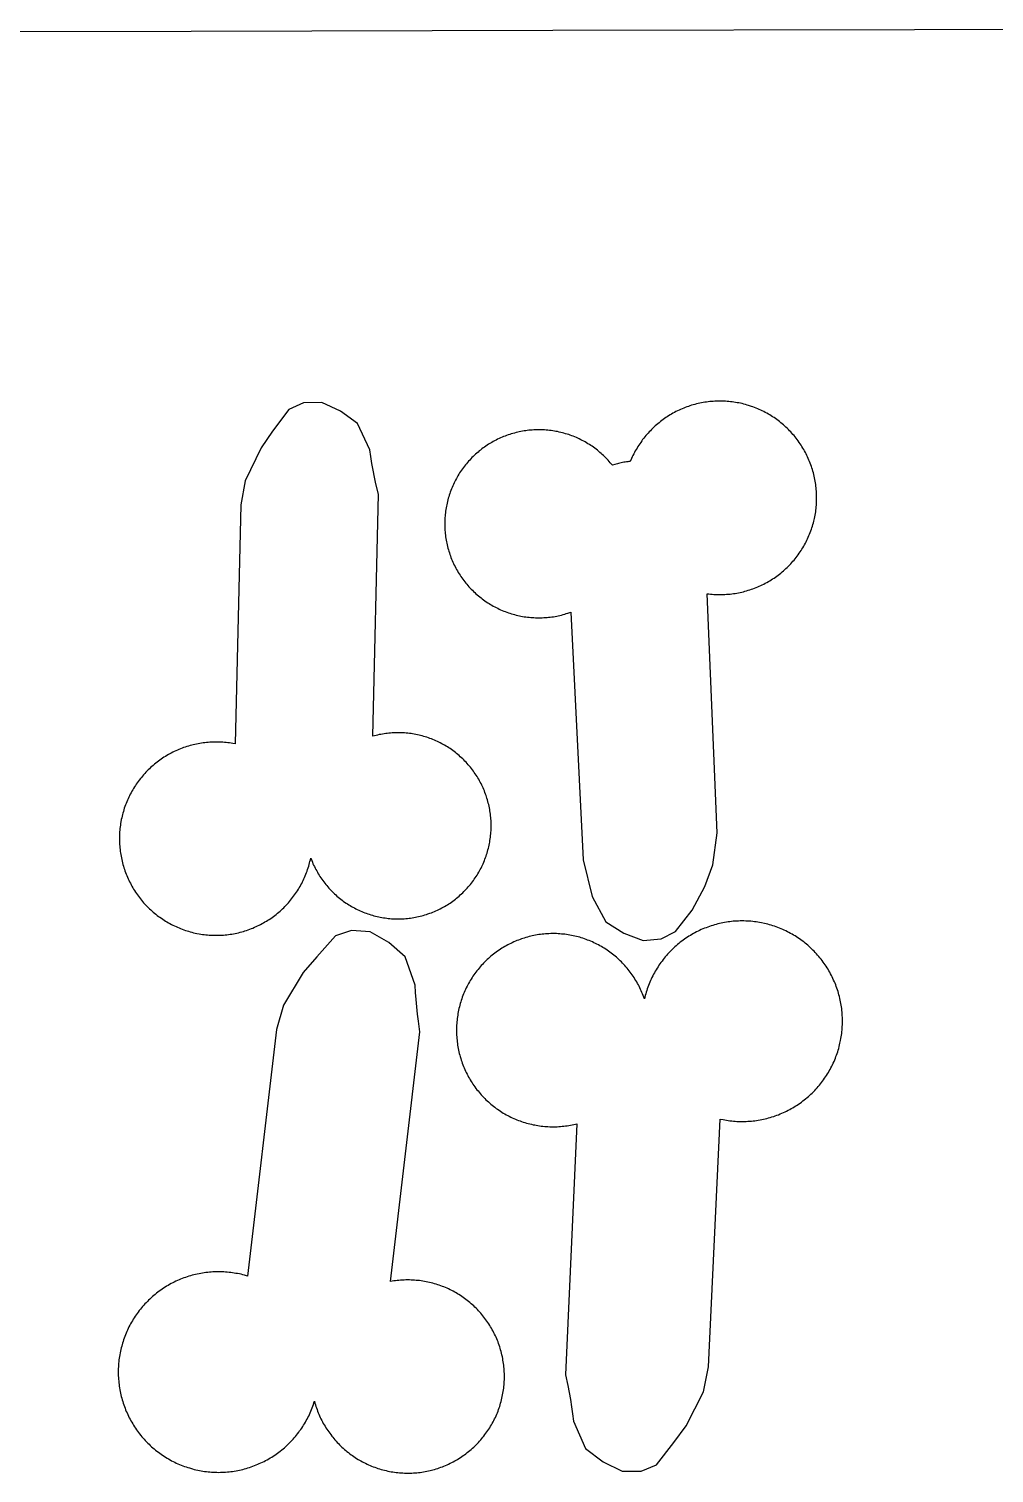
# Model space of a CAD drawing. Extents: x -246 to 246, y -104 to 199.
# Drawn here: x -65.99 to -53.17, y 136.52 to 155.72 of the extents above; entities that cross this region are included whole.
import ezdxf

# ---------------------------------------------------------------- set-up
doc = ezdxf.new("R2010")
doc.units = 0
doc.layers.add('Add_Red', color=1, linetype='Continuous')
doc.layers.add('Outline_Red', color=1, linetype='Continuous')

msp = doc.modelspace()

# ---------------------------------------------------------------- linework, layer by layer
at = {"layer": 'Add_Red'}
for points in [[(-63.475, 143.67), (-63.453, 143.671), (-63.43, 143.672), (-63.408, 143.674), (-63.386, 143.676), (-63.363, 143.678), (-63.341, 143.681), (-63.319, 143.684), (-63.297, 143.687), (-63.275, 143.691), (-63.253, 143.695), (-63.231, 143.7), (-63.209, 143.705), (-63.187, 143.71), (-63.166, 143.716), (-63.144, 143.722), (-63.123, 143.729), (-63.101, 143.736), (-63.08, 143.743), (-63.059, 143.751), (-63.038, 143.759), (-63.017, 143.767), (-62.997, 143.776), (-62.976, 143.785), (-62.956, 143.794), (-62.936, 143.804), (-62.916, 143.814), (-62.896, 143.825), (-62.876, 143.836), (-62.857, 143.847), (-62.838, 143.858), (-62.819, 143.87), (-62.8, 143.882), (-62.781, 143.895), (-62.763, 143.908), (-62.745, 143.921), (-62.727, 143.934), (-62.709, 143.948), (-62.692, 143.962), (-62.674, 143.976), (-62.657, 143.991), (-62.641, 144.006), (-62.624, 144.021), (-62.608, 144.037), (-62.592, 144.053), (-62.577, 144.069), (-62.561, 144.085), (-62.546, 144.102), (-62.532, 144.119), (-62.517, 144.136), (-62.503, 144.153), (-62.489, 144.171), (-62.476, 144.189), (-62.463, 144.207), (-62.45, 144.225), (-62.437, 144.244), (-62.425, 144.263), (-62.413, 144.282), (-62.401, 144.301), (-62.39, 144.32), (-62.379, 144.34), (-62.369, 144.36), (-62.358, 144.38), (-62.349, 144.4), (-62.339, 144.42), (-62.33, 144.44), (-62.321, 144.461), (-62.313, 144.482), (-62.305, 144.503), (-62.297, 144.524), (-62.29, 144.545), (-62.283, 144.566), (-62.276, 144.588), (-62.27, 144.609), (-62.264, 144.631), (-62.259, 144.653), (-62.254, 144.674), (-62.249, 144.696), (-62.235, 144.662), (-62.227, 144.642), (-62.219, 144.622), (-62.21, 144.602), (-62.2, 144.583), (-62.191, 144.563), (-62.181, 144.544), (-62.17, 144.525), (-62.16, 144.507), (-62.149, 144.488), (-62.138, 144.47), (-62.126, 144.451), (-62.114, 144.433), (-62.102, 144.416), (-62.089, 144.398), (-62.076, 144.381), (-62.063, 144.363), (-62.05, 144.347), (-62.036, 144.33), (-62.022, 144.313), (-62.008, 144.297), (-61.993, 144.281), (-61.978, 144.266), (-61.963, 144.25), (-61.948, 144.235), (-61.932, 144.22), (-61.916, 144.206), (-61.9, 144.191), (-61.884, 144.177), (-61.867, 144.164), (-61.85, 144.15), (-61.833, 144.137), (-61.816, 144.124), (-61.798, 144.112), (-61.78, 144.099), (-61.762, 144.088), (-61.744, 144.076), (-61.726, 144.065), (-61.707, 144.054), (-61.688, 144.043), (-61.669, 144.033), (-61.65, 144.023), (-61.631, 144.013), (-61.611, 144.004), (-61.592, 143.995), (-61.572, 143.986), (-61.552, 143.978), (-61.532, 143.97), (-61.512, 143.963), (-61.491, 143.955), (-61.471, 143.949), (-61.45, 143.942), (-61.429, 143.936), (-61.409, 143.93), (-61.388, 143.925), (-61.367, 143.92), (-61.346, 143.915), (-61.325, 143.911), (-61.303, 143.907), (-61.282, 143.903), (-61.261, 143.9), (-61.239, 143.897), (-61.218, 143.895), (-61.196, 143.893), (-61.175, 143.891), (-61.153, 143.89), (-61.132, 143.889), (-61.11, 143.888), (-61.088, 143.888), (-61.051, 143.889), (-61.029, 143.889), (-61.008, 143.891), (-60.986, 143.892), (-60.965, 143.894), (-60.943, 143.897), (-60.922, 143.899), (-60.901, 143.902), (-60.879, 143.906), (-60.858, 143.91), (-60.837, 143.914), (-60.816, 143.918), (-60.795, 143.923), (-60.774, 143.929), (-60.753, 143.934), (-60.732, 143.94), (-60.712, 143.947), (-60.691, 143.954), (-60.665, 143.963), (-60.645, 143.97), (-60.625, 143.978), (-60.605, 143.986), (-60.585, 143.995), (-60.566, 144.004), (-60.546, 144.013), (-60.527, 144.023), (-60.508, 144.033), (-60.489, 144.043), (-60.47, 144.054), (-60.451, 144.065), (-60.433, 144.076), (-60.415, 144.088), (-60.397, 144.099), (-60.379, 144.112), (-60.361, 144.124), (-60.344, 144.137), (-60.327, 144.15), (-60.31, 144.164), (-60.293, 144.177), (-60.277, 144.191), (-60.261, 144.206), (-60.245, 144.22), (-60.229, 144.235), (-60.214, 144.25), (-60.199, 144.266), (-60.184, 144.281), (-60.169, 144.297), (-60.155, 144.313), (-60.141, 144.33), (-60.127, 144.347), (-60.114, 144.363), (-60.1, 144.381), (-60.088, 144.398), (-60.075, 144.416), (-60.063, 144.433), (-60.051, 144.451), (-60.039, 144.47), (-60.028, 144.488), (-60.017, 144.507), (-60.007, 144.525), (-59.996, 144.544), (-59.986, 144.563), (-59.977, 144.583), (-59.967, 144.602), (-59.958, 144.622), (-59.95, 144.642), (-59.941, 144.662), (-59.934, 144.682), (-59.926, 144.702), (-59.919, 144.722), (-59.912, 144.743), (-59.905, 144.763), (-59.899, 144.784), (-59.894, 144.805), (-59.888, 144.826), (-59.883, 144.847), (-59.878, 144.868), (-59.874, 144.889), (-59.87, 144.91), (-59.867, 144.932), (-59.863, 144.953), (-59.861, 144.974), (-59.858, 144.996), (-59.856, 145.017), (-59.854, 145.039), (-59.853, 145.06), (-59.852, 145.082), (-59.852, 145.103), (-59.851, 145.125), (-59.852, 145.151), (-59.852, 145.172), (-59.853, 145.194), (-59.855, 145.216), (-59.856, 145.237), (-59.859, 145.259), (-59.861, 145.28), (-59.864, 145.301), (-59.867, 145.323), (-59.871, 145.344), (-59.875, 145.365), (-59.879, 145.386), (-59.884, 145.407), (-59.889, 145.428), (-59.895, 145.449), (-59.9, 145.47), (-59.907, 145.491), (-59.919, 145.528), (-59.926, 145.548), (-59.934, 145.568), (-59.941, 145.588), (-59.95, 145.608), (-59.958, 145.628), (-59.967, 145.648), (-59.977, 145.667), (-59.986, 145.687), (-59.996, 145.706), (-60.007, 145.725), (-60.017, 145.744), (-60.028, 145.762), (-60.039, 145.781), (-60.051, 145.799), (-60.063, 145.817), (-60.075, 145.835), (-60.088, 145.852), (-60.1, 145.869), (-60.114, 145.887), (-60.127, 145.904), (-60.141, 145.92), (-60.155, 145.937), (-60.169, 145.953), (-60.184, 145.969), (-60.199, 145.984), (-60.214, 146), (-60.229, 146.015), (-60.245, 146.03), (-60.261, 146.044), (-60.277, 146.059), (-60.293, 146.073), (-60.31, 146.086), (-60.327, 146.1), (-60.344, 146.113), (-60.361, 146.126), (-60.379, 146.138), (-60.397, 146.151), (-60.415, 146.162), (-60.433, 146.174), (-60.451, 146.185), (-60.47, 146.196), (-60.489, 146.207), (-60.508, 146.217), (-60.527, 146.227), (-60.546, 146.237), (-60.566, 146.246), (-60.585, 146.255), (-60.605, 146.264), (-60.625, 146.272), (-60.645, 146.28), (-60.665, 146.287), (-60.686, 146.295), (-60.706, 146.302), (-60.727, 146.308), (-60.747, 146.314), (-60.768, 146.32), (-60.789, 146.325), (-60.81, 146.33), (-60.831, 146.335), (-60.852, 146.339), (-60.874, 146.343), (-60.895, 146.347), (-60.916, 146.35), (-60.938, 146.353), (-60.959, 146.355), (-60.981, 146.357), (-61.002, 146.359), (-61.024, 146.36), (-61.045, 146.361), (-61.067, 146.362), (-61.088, 146.362), (-61.124, 146.362), (-61.146, 146.361), (-61.167, 146.36), (-61.189, 146.358), (-61.21, 146.356), (-61.232, 146.354), (-61.253, 146.351), (-61.275, 146.348), (-61.296, 146.345), (-61.317, 146.341), (-61.338, 146.337), (-61.36, 146.332), (-61.381, 146.327), (-61.401, 146.322), (-61.422, 146.316), (-61.35, 149.535), (-61.382, 149.67), (-61.402, 149.76), (-61.42, 149.85), (-61.437, 149.941), (-61.452, 150.032), (-61.465, 150.123), (-61.627, 150.473), (-61.855, 150.638), (-62.102, 150.75), (-62.345, 150.747), (-62.54, 150.66), (-62.755, 150.37), (-62.909, 150.15), (-63.121, 149.71), (-63.179, 149.392), (-63.255, 146.214), (-63.284, 146.219), (-63.306, 146.223), (-63.328, 146.226), (-63.35, 146.229), (-63.373, 146.231), (-63.395, 146.234), (-63.417, 146.235), (-63.44, 146.237), (-63.462, 146.238), (-63.485, 146.238), (-63.507, 146.238), (-63.543, 146.238), (-63.565, 146.237), (-63.588, 146.236), (-63.61, 146.234), (-63.632, 146.232), (-63.655, 146.23), (-63.677, 146.227), (-63.699, 146.224), (-63.721, 146.22), (-63.743, 146.217), (-63.765, 146.212), (-63.787, 146.208), (-63.809, 146.202), (-63.831, 146.197), (-63.852, 146.191), (-63.874, 146.185), (-63.895, 146.178), (-63.917, 146.171), (-63.938, 146.164), (-63.959, 146.156), (-63.98, 146.148), (-64.001, 146.14), (-64.021, 146.131), (-64.042, 146.122), (-64.062, 146.112), (-64.082, 146.103), (-64.102, 146.092), (-64.122, 146.082), (-64.141, 146.071), (-64.161, 146.06), (-64.18, 146.048), (-64.199, 146.036), (-64.218, 146.024), (-64.236, 146.011), (-64.255, 145.998), (-64.273, 145.985), (-64.291, 145.972), (-64.308, 145.958), (-64.326, 145.944), (-64.343, 145.929), (-64.36, 145.915), (-64.376, 145.9), (-64.393, 145.884), (-64.409, 145.869), (-64.425, 145.853), (-64.44, 145.837), (-64.455, 145.82), (-64.47, 145.804), (-64.485, 145.787), (-64.499, 145.769), (-64.513, 145.752), (-64.527, 145.734), (-64.541, 145.716), (-64.554, 145.698), (-64.567, 145.68), (-64.579, 145.661), (-64.591, 145.642), (-64.603, 145.623), (-64.615, 145.604), (-64.626, 145.585), (-64.637, 145.565), (-64.647, 145.545), (-64.657, 145.525), (-64.667, 145.505), (-64.677, 145.485), (-64.686, 145.464), (-64.694, 145.444), (-64.703, 145.423), (-64.711, 145.402), (-64.718, 145.381), (-64.726, 145.36), (-64.732, 145.338), (-64.739, 145.317), (-64.745, 145.295), (-64.751, 145.274), (-64.756, 145.252), (-64.761, 145.23), (-64.766, 145.208), (-64.772, 145.177), (-64.775, 145.155), (-64.779, 145.133), (-64.782, 145.111), (-64.784, 145.088), (-64.786, 145.066), (-64.788, 145.044), (-64.79, 145.021), (-64.79, 144.999), (-64.791, 144.977), (-64.791, 144.954), (-64.791, 144.92), (-64.79, 144.898), (-64.789, 144.876), (-64.787, 144.853), (-64.785, 144.831), (-64.783, 144.809), (-64.78, 144.786), (-64.777, 144.764), (-64.774, 144.742), (-64.77, 144.72), (-64.765, 144.698), (-64.761, 144.676), (-64.756, 144.654), (-64.75, 144.632), (-64.745, 144.611), (-64.738, 144.589), (-64.732, 144.568), (-64.725, 144.547), (-64.718, 144.525), (-64.71, 144.504), (-64.702, 144.483), (-64.693, 144.463), (-64.685, 144.442), (-64.676, 144.421), (-64.666, 144.401), (-64.656, 144.381), (-64.646, 144.361), (-64.636, 144.341), (-64.625, 144.322), (-64.613, 144.302), (-64.602, 144.283), (-64.59, 144.264), (-64.578, 144.245), (-64.565, 144.227), (-64.552, 144.208), (-64.539, 144.19), (-64.526, 144.172), (-64.512, 144.155), (-64.498, 144.137), (-64.483, 144.12), (-64.469, 144.103), (-64.454, 144.086), (-64.438, 144.07), (-64.423, 144.054), (-64.407, 144.038), (-64.391, 144.023), (-64.375, 144.007), (-64.358, 143.992), (-64.341, 143.978), (-64.324, 143.963), (-64.306, 143.949), (-64.289, 143.935), (-64.271, 143.922), (-64.253, 143.909), (-64.234, 143.896), (-64.216, 143.883), (-64.197, 143.871), (-64.178, 143.859), (-64.159, 143.848), (-64.139, 143.836), (-64.12, 143.826), (-64.1, 143.815), (-64.08, 143.805), (-64.06, 143.795), (-64.039, 143.786), (-64.019, 143.776), (-63.998, 143.768), (-63.978, 143.759), (-63.957, 143.751), (-63.936, 143.744), (-63.914, 143.736), (-63.893, 143.729), (-63.872, 143.723), (-63.85, 143.717), (-63.828, 143.711), (-63.807, 143.705), (-63.785, 143.7), (-63.763, 143.696), (-63.73, 143.689), (-63.708, 143.686), (-63.686, 143.682), (-63.664, 143.68), (-63.641, 143.677), (-63.619, 143.675), (-63.597, 143.673), (-63.574, 143.672), (-63.552, 143.671), (-63.529, 143.67), (-63.507, 143.67), (-63.475, 143.67)], [(-57.59, 143.622), (-57.401, 143.721), (-57.18, 144.002), (-57.013, 144.318), (-56.905, 144.606), (-56.846, 145.03), (-56.98, 148.21), (-56.958, 148.207), (-56.935, 148.205), (-56.913, 148.203), (-56.891, 148.201), (-56.868, 148.2), (-56.846, 148.199), (-56.811, 148.199), (-56.789, 148.199), (-56.766, 148.199), (-56.744, 148.2), (-56.722, 148.202), (-56.699, 148.204), (-56.677, 148.206), (-56.655, 148.208), (-56.632, 148.211), (-56.61, 148.215), (-56.588, 148.218), (-56.566, 148.222), (-56.544, 148.227), (-56.522, 148.232), (-56.5, 148.237), (-56.479, 148.242), (-56.457, 148.248), (-56.435, 148.255), (-56.414, 148.262), (-56.393, 148.269), (-56.372, 148.276), (-56.351, 148.284), (-56.33, 148.292), (-56.309, 148.301), (-56.288, 148.31), (-56.268, 148.319), (-56.248, 148.329), (-56.228, 148.339), (-56.208, 148.349), (-56.188, 148.36), (-56.168, 148.371), (-56.149, 148.382), (-56.13, 148.394), (-56.111, 148.406), (-56.092, 148.418), (-56.074, 148.431), (-56.056, 148.444), (-56.038, 148.458), (-56.02, 148.471), (-56.002, 148.485), (-55.985, 148.499), (-55.968, 148.514), (-55.951, 148.529), (-55.934, 148.544), (-55.918, 148.56), (-55.902, 148.575), (-55.886, 148.591), (-55.871, 148.608), (-55.856, 148.624), (-55.841, 148.641), (-55.826, 148.658), (-55.812, 148.675), (-55.798, 148.693), (-55.785, 148.711), (-55.771, 148.729), (-55.758, 148.747), (-55.745, 148.765), (-55.733, 148.784), (-55.721, 148.803), (-55.709, 148.822), (-55.698, 148.841), (-55.687, 148.861), (-55.676, 148.881), (-55.666, 148.901), (-55.656, 148.921), (-55.646, 148.941), (-55.637, 148.961), (-55.628, 148.982), (-55.619, 149.003), (-55.611, 149.024), (-55.603, 149.045), (-55.596, 149.066), (-55.589, 149.087), (-55.582, 149.108), (-55.575, 149.13), (-55.569, 149.152), (-55.564, 149.173), (-55.556, 149.208), (-55.551, 149.23), (-55.547, 149.252), (-55.543, 149.274), (-55.539, 149.297), (-55.536, 149.319), (-55.534, 149.341), (-55.531, 149.363), (-55.529, 149.386), (-55.528, 149.408), (-55.527, 149.431), (-55.526, 149.453), (-55.526, 149.484), (-55.526, 149.507), (-55.526, 149.529), (-55.527, 149.552), (-55.529, 149.574), (-55.531, 149.596), (-55.533, 149.619), (-55.535, 149.641), (-55.538, 149.663), (-55.541, 149.685), (-55.545, 149.708), (-55.549, 149.73), (-55.554, 149.752), (-55.559, 149.773), (-55.564, 149.795), (-55.569, 149.817), (-55.575, 149.839), (-55.582, 149.86), (-55.589, 149.882), (-55.596, 149.903), (-55.603, 149.924), (-55.611, 149.945), (-55.619, 149.966), (-55.628, 149.987), (-55.637, 150.007), (-55.646, 150.028), (-55.656, 150.048), (-55.666, 150.068), (-55.676, 150.088), (-55.687, 150.108), (-55.698, 150.127), (-55.709, 150.146), (-55.721, 150.166), (-55.733, 150.184), (-55.745, 150.203), (-55.758, 150.222), (-55.771, 150.24), (-55.785, 150.258), (-55.798, 150.276), (-55.812, 150.293), (-55.826, 150.311), (-55.841, 150.328), (-55.856, 150.345), (-55.871, 150.361), (-55.886, 150.377), (-55.902, 150.393), (-55.918, 150.409), (-55.934, 150.425), (-55.951, 150.44), (-55.968, 150.455), (-55.985, 150.469), (-56.002, 150.483), (-56.02, 150.497), (-56.038, 150.511), (-56.056, 150.524), (-56.074, 150.537), (-56.092, 150.55), (-56.111, 150.562), (-56.13, 150.575), (-56.149, 150.586), (-56.168, 150.598), (-56.188, 150.609), (-56.208, 150.619), (-56.228, 150.63), (-56.248, 150.64), (-56.268, 150.649), (-56.288, 150.659), (-56.309, 150.668), (-56.33, 150.676), (-56.351, 150.684), (-56.372, 150.692), (-56.393, 150.7), (-56.43, 150.712), (-56.451, 150.718), (-56.473, 150.725), (-56.495, 150.73), (-56.516, 150.736), (-56.538, 150.741), (-56.56, 150.745), (-56.582, 150.749), (-56.604, 150.753), (-56.627, 150.757), (-56.649, 150.76), (-56.671, 150.762), (-56.693, 150.764), (-56.716, 150.766), (-56.738, 150.768), (-56.761, 150.769), (-56.783, 150.77), (-56.811, 150.77), (-56.834, 150.77), (-56.856, 150.769), (-56.879, 150.768), (-56.901, 150.767), (-56.923, 150.765), (-56.946, 150.763), (-56.968, 150.76), (-56.99, 150.757), (-57.012, 150.754), (-57.035, 150.75), (-57.057, 150.746), (-57.079, 150.742), (-57.1, 150.737), (-57.122, 150.732), (-57.144, 150.726), (-57.166, 150.72), (-57.187, 150.714), (-57.209, 150.707), (-57.23, 150.7), (-57.251, 150.692), (-57.272, 150.684), (-57.293, 150.676), (-57.314, 150.668), (-57.334, 150.659), (-57.355, 150.649), (-57.375, 150.64), (-57.395, 150.63), (-57.415, 150.619), (-57.435, 150.609), (-57.454, 150.598), (-57.473, 150.586), (-57.493, 150.575), (-57.511, 150.562), (-57.53, 150.55), (-57.549, 150.537), (-57.567, 150.524), (-57.585, 150.511), (-57.603, 150.497), (-57.62, 150.483), (-57.638, 150.469), (-57.655, 150.455), (-57.672, 150.44), (-57.688, 150.425), (-57.704, 150.409), (-57.72, 150.393), (-57.736, 150.377), (-57.752, 150.361), (-57.767, 150.345), (-57.782, 150.328), (-57.796, 150.311), (-57.81, 150.293), (-57.824, 150.276), (-57.838, 150.258), (-57.851, 150.24), (-57.864, 150.222), (-57.877, 150.203), (-57.889, 150.184), (-57.902, 150.166), (-57.913, 150.146), (-57.925, 150.127), (-57.936, 150.108), (-57.946, 150.088), (-57.957, 150.068), (-57.967, 150.048), (-57.976, 150.028), (-57.986, 150.007), (-58.002, 149.968), (-58.02, 149.967), (-58.037, 149.965), (-58.054, 149.962), (-58.072, 149.96), (-58.089, 149.957), (-58.106, 149.953), (-58.123, 149.95), (-58.14, 149.946), (-58.157, 149.942), (-58.174, 149.937), (-58.191, 149.932), (-58.208, 149.927), (-58.24, 149.917), (-58.254, 149.934), (-58.268, 149.95), (-58.282, 149.967), (-58.297, 149.983), (-58.311, 149.999), (-58.327, 150.015), (-58.342, 150.03), (-58.358, 150.045), (-58.374, 150.06), (-58.39, 150.075), (-58.406, 150.089), (-58.423, 150.103), (-58.44, 150.117), (-58.457, 150.13), (-58.474, 150.143), (-58.492, 150.156), (-58.51, 150.169), (-58.528, 150.181), (-58.546, 150.193), (-58.565, 150.204), (-58.584, 150.216), (-58.602, 150.227), (-58.621, 150.237), (-58.641, 150.247), (-58.66, 150.257), (-58.68, 150.267), (-58.699, 150.276), (-58.719, 150.285), (-58.739, 150.294), (-58.76, 150.302), (-58.78, 150.31), (-58.801, 150.317), (-58.821, 150.324), (-58.842, 150.331), (-58.863, 150.337), (-58.884, 150.343), (-58.905, 150.349), (-58.926, 150.354), (-58.947, 150.359), (-58.968, 150.364), (-58.99, 150.368), (-59.011, 150.372), (-59.033, 150.375), (-59.054, 150.378), (-59.076, 150.381), (-59.098, 150.383), (-59.12, 150.385), (-59.141, 150.387), (-59.163, 150.388), (-59.185, 150.389), (-59.218, 150.389), (-59.24, 150.389), (-59.262, 150.388), (-59.284, 150.387), (-59.306, 150.386), (-59.327, 150.384), (-59.349, 150.382), (-59.371, 150.38), (-59.392, 150.377), (-59.414, 150.374), (-59.435, 150.37), (-59.457, 150.366), (-59.478, 150.362), (-59.499, 150.357), (-59.521, 150.352), (-59.542, 150.346), (-59.563, 150.341), (-59.584, 150.334), (-59.604, 150.328), (-59.625, 150.321), (-59.646, 150.314), (-59.666, 150.306), (-59.686, 150.298), (-59.707, 150.29), (-59.727, 150.281), (-59.746, 150.272), (-59.766, 150.263), (-59.786, 150.253), (-59.805, 150.243), (-59.824, 150.232), (-59.843, 150.222), (-59.862, 150.21), (-59.886, 150.196), (-59.904, 150.184), (-59.922, 150.172), (-59.94, 150.16), (-59.958, 150.147), (-59.975, 150.134), (-59.992, 150.12), (-60.009, 150.107), (-60.026, 150.093), (-60.043, 150.079), (-60.059, 150.064), (-60.075, 150.049), (-60.091, 150.034), (-60.106, 150.019), (-60.121, 150.003), (-60.136, 149.987), (-60.151, 149.971), (-60.165, 149.955), (-60.179, 149.938), (-60.193, 149.921), (-60.207, 149.904), (-60.22, 149.887), (-60.233, 149.869), (-60.245, 149.851), (-60.258, 149.833), (-60.27, 149.815), (-60.281, 149.797), (-60.292, 149.778), (-60.303, 149.759), (-60.314, 149.74), (-60.324, 149.721), (-60.334, 149.701), (-60.344, 149.682), (-60.353, 149.662), (-60.362, 149.642), (-60.371, 149.622), (-60.379, 149.602), (-60.387, 149.582), (-60.395, 149.561), (-60.402, 149.541), (-60.409, 149.52), (-60.415, 149.499), (-60.421, 149.478), (-60.427, 149.457), (-60.432, 149.436), (-60.437, 149.415), (-60.442, 149.393), (-60.446, 149.372), (-60.45, 149.351), (-60.453, 149.329), (-60.457, 149.307), (-60.459, 149.286), (-60.462, 149.264), (-60.464, 149.242), (-60.465, 149.221), (-60.466, 149.199), (-60.467, 149.177), (-60.468, 149.139), (-60.468, 149.118), (-60.467, 149.096), (-60.466, 149.074), (-60.465, 149.052), (-60.463, 149.031), (-60.461, 149.009), (-60.459, 148.987), (-60.456, 148.966), (-60.452, 148.944), (-60.449, 148.923), (-60.445, 148.901), (-60.441, 148.88), (-60.436, 148.858), (-60.431, 148.837), (-60.425, 148.816), (-60.419, 148.795), (-60.413, 148.774), (-60.407, 148.753), (-60.4, 148.733), (-60.393, 148.712), (-60.385, 148.692), (-60.377, 148.671), (-60.369, 148.651), (-60.36, 148.631), (-60.351, 148.611), (-60.341, 148.59), (-60.331, 148.571), (-60.321, 148.551), (-60.31, 148.532), (-60.3, 148.513), (-60.288, 148.494), (-60.277, 148.476), (-60.265, 148.457), (-60.253, 148.439), (-60.241, 148.421), (-60.228, 148.404), (-60.215, 148.386), (-60.202, 148.369), (-60.188, 148.352), (-60.174, 148.335), (-60.16, 148.318), (-60.146, 148.302), (-60.131, 148.286), (-60.116, 148.27), (-60.101, 148.255), (-60.085, 148.239), (-60.069, 148.224), (-60.053, 148.21), (-60.037, 148.195), (-60.02, 148.181), (-60.003, 148.167), (-59.986, 148.154), (-59.969, 148.14), (-59.951, 148.128), (-59.934, 148.115), (-59.916, 148.103), (-59.897, 148.091), (-59.879, 148.079), (-59.86, 148.068), (-59.842, 148.056), (-59.823, 148.046), (-59.803, 148.035), (-59.784, 148.025), (-59.764, 148.016), (-59.745, 148.006), (-59.725, 147.997), (-59.705, 147.989), (-59.685, 147.98), (-59.664, 147.972), (-59.644, 147.965), (-59.623, 147.957), (-59.603, 147.951), (-59.582, 147.944), (-59.561, 147.938), (-59.54, 147.932), (-59.519, 147.927), (-59.498, 147.922), (-59.476, 147.917), (-59.455, 147.913), (-59.434, 147.909), (-59.412, 147.905), (-59.39, 147.902), (-59.369, 147.899), (-59.347, 147.897), (-59.325, 147.895), (-59.304, 147.893), (-59.282, 147.892), (-59.26, 147.891), (-59.218, 147.89), (-59.197, 147.89), (-59.175, 147.891), (-59.153, 147.892), (-59.131, 147.893), (-59.109, 147.895), (-59.088, 147.897), (-59.066, 147.899), (-59.044, 147.902), (-59.023, 147.905), (-59.001, 147.909), (-58.98, 147.913), (-58.959, 147.917), (-58.937, 147.922), (-58.916, 147.927), (-58.895, 147.933), (-58.874, 147.938), (-58.853, 147.945), (-58.832, 147.951), (-58.793, 147.965), (-58.63, 144.674), (-58.51, 144.186), (-58.326, 143.848), (-58.087, 143.698), (-57.833, 143.603), (-57.59, 143.622)], [(-57.655, 136.632), (-57.425, 136.928), (-57.26, 137.152), (-57.03, 137.604), (-56.962, 137.933), (-56.807, 141.228), (-56.77, 141.22), (-56.747, 141.216), (-56.724, 141.212), (-56.701, 141.209), (-56.678, 141.206), (-56.655, 141.203), (-56.632, 141.201), (-56.608, 141.199), (-56.585, 141.197), (-56.562, 141.196), (-56.539, 141.196), (-56.515, 141.196), (-56.486, 141.196), (-56.462, 141.197), (-56.439, 141.198), (-56.416, 141.199), (-56.393, 141.201), (-56.37, 141.204), (-56.347, 141.206), (-56.324, 141.209), (-56.301, 141.213), (-56.278, 141.217), (-56.255, 141.221), (-56.232, 141.226), (-56.209, 141.231), (-56.187, 141.237), (-56.164, 141.243), (-56.142, 141.249), (-56.12, 141.256), (-56.097, 141.263), (-56.075, 141.27), (-56.054, 141.278), (-56.032, 141.286), (-56.01, 141.295), (-55.989, 141.304), (-55.967, 141.313), (-55.946, 141.323), (-55.925, 141.333), (-55.905, 141.344), (-55.884, 141.355), (-55.864, 141.366), (-55.843, 141.377), (-55.824, 141.389), (-55.804, 141.402), (-55.784, 141.414), (-55.765, 141.427), (-55.746, 141.44), (-55.727, 141.454), (-55.708, 141.468), (-55.69, 141.482), (-55.672, 141.497), (-55.654, 141.512), (-55.636, 141.527), (-55.619, 141.542), (-55.602, 141.558), (-55.585, 141.574), (-55.569, 141.591), (-55.552, 141.607), (-55.536, 141.624), (-55.521, 141.641), (-55.505, 141.659), (-55.49, 141.677), (-55.476, 141.695), (-55.461, 141.713), (-55.447, 141.731), (-55.434, 141.75), (-55.42, 141.769), (-55.407, 141.788), (-55.394, 141.808), (-55.382, 141.828), (-55.37, 141.847), (-55.358, 141.868), (-55.347, 141.888), (-55.336, 141.908), (-55.325, 141.929), (-55.315, 141.95), (-55.305, 141.971), (-55.295, 141.992), (-55.286, 142.013), (-55.277, 142.035), (-55.269, 142.057), (-55.261, 142.079), (-55.253, 142.101), (-55.246, 142.123), (-55.239, 142.145), (-55.233, 142.167), (-55.227, 142.19), (-55.221, 142.212), (-55.216, 142.235), (-55.207, 142.274), (-55.203, 142.297), (-55.199, 142.32), (-55.196, 142.343), (-55.193, 142.366), (-55.19, 142.389), (-55.188, 142.412), (-55.186, 142.435), (-55.185, 142.458), (-55.184, 142.482), (-55.183, 142.505), (-55.183, 142.528), (-55.183, 142.556), (-55.184, 142.579), (-55.185, 142.602), (-55.186, 142.626), (-55.188, 142.649), (-55.191, 142.672), (-55.193, 142.695), (-55.196, 142.718), (-55.2, 142.741), (-55.204, 142.764), (-55.208, 142.787), (-55.213, 142.81), (-55.218, 142.832), (-55.223, 142.855), (-55.229, 142.877), (-55.236, 142.9), (-55.242, 142.922), (-55.249, 142.944), (-55.257, 142.966), (-55.265, 142.988), (-55.273, 143.01), (-55.282, 143.032), (-55.29, 143.053), (-55.3, 143.074), (-55.31, 143.095), (-55.32, 143.116), (-55.33, 143.137), (-55.341, 143.158), (-55.352, 143.178), (-55.364, 143.198), (-55.375, 143.218), (-55.388, 143.238), (-55.4, 143.258), (-55.413, 143.277), (-55.426, 143.296), (-55.44, 143.315), (-55.454, 143.334), (-55.468, 143.352), (-55.483, 143.37), (-55.497, 143.388), (-55.513, 143.406), (-55.528, 143.423), (-55.544, 143.44), (-55.56, 143.457), (-55.576, 143.474), (-55.593, 143.49), (-55.61, 143.506), (-55.627, 143.521), (-55.645, 143.537), (-55.662, 143.552), (-55.68, 143.567), (-55.698, 143.581), (-55.717, 143.595), (-55.736, 143.609), (-55.755, 143.622), (-55.774, 143.635), (-55.793, 143.648), (-55.813, 143.661), (-55.833, 143.673), (-55.853, 143.684), (-55.873, 143.696), (-55.894, 143.707), (-55.914, 143.718), (-55.935, 143.728), (-55.956, 143.738), (-55.977, 143.747), (-55.999, 143.757), (-56.02, 143.765), (-56.042, 143.774), (-56.064, 143.782), (-56.086, 143.79), (-56.108, 143.797), (-56.13, 143.804), (-56.152, 143.81), (-56.175, 143.817), (-56.197, 143.822), (-56.22, 143.828), (-56.261, 143.836), (-56.284, 143.841), (-56.307, 143.844), (-56.33, 143.848), (-56.353, 143.851), (-56.376, 143.854), (-56.399, 143.856), (-56.423, 143.858), (-56.446, 143.859), (-56.469, 143.86), (-56.492, 143.861), (-56.515, 143.861), (-56.541, 143.861), (-56.564, 143.86), (-56.588, 143.859), (-56.611, 143.857), (-56.634, 143.856), (-56.657, 143.853), (-56.68, 143.851), (-56.703, 143.848), (-56.726, 143.844), (-56.749, 143.84), (-56.772, 143.836), (-56.795, 143.831), (-56.818, 143.826), (-56.84, 143.821), (-56.863, 143.815), (-56.885, 143.809), (-56.907, 143.802), (-56.929, 143.795), (-56.952, 143.787), (-56.973, 143.78), (-56.995, 143.771), (-57.017, 143.763), (-57.038, 143.754), (-57.06, 143.745), (-57.081, 143.735), (-57.102, 143.725), (-57.123, 143.715), (-57.143, 143.704), (-57.164, 143.693), (-57.184, 143.681), (-57.204, 143.669), (-57.224, 143.657), (-57.243, 143.645), (-57.263, 143.632), (-57.282, 143.618), (-57.301, 143.605), (-57.319, 143.591), (-57.338, 143.577), (-57.356, 143.562), (-57.374, 143.548), (-57.392, 143.532), (-57.409, 143.517), (-57.426, 143.501), (-57.443, 143.485), (-57.459, 143.469), (-57.476, 143.452), (-57.492, 143.435), (-57.507, 143.418), (-57.523, 143.401), (-57.538, 143.383), (-57.553, 143.365), (-57.567, 143.347), (-57.581, 143.328), (-57.595, 143.31), (-57.608, 143.291), (-57.622, 143.271), (-57.634, 143.252), (-57.647, 143.232), (-57.659, 143.213), (-57.671, 143.192), (-57.682, 143.172), (-57.693, 143.152), (-57.704, 143.131), (-57.714, 143.11), (-57.724, 143.089), (-57.734, 143.068), (-57.743, 143.047), (-57.752, 143.025), (-57.76, 143.004), (-57.769, 142.982), (-57.776, 142.96), (-57.784, 142.938), (-57.791, 142.916), (-57.797, 142.893), (-57.803, 142.871), (-57.809, 142.848), (-57.814, 142.826), (-57.822, 142.848), (-57.83, 142.869), (-57.838, 142.89), (-57.847, 142.91), (-57.856, 142.931), (-57.865, 142.951), (-57.875, 142.971), (-57.885, 142.992), (-57.895, 143.011), (-57.906, 143.031), (-57.917, 143.051), (-57.928, 143.07), (-57.94, 143.089), (-57.952, 143.108), (-57.964, 143.127), (-57.977, 143.145), (-57.99, 143.163), (-58.003, 143.181), (-58.017, 143.199), (-58.031, 143.217), (-58.045, 143.234), (-58.06, 143.251), (-58.075, 143.268), (-58.09, 143.284), (-58.105, 143.3), (-58.121, 143.316), (-58.137, 143.332), (-58.153, 143.348), (-58.17, 143.363), (-58.186, 143.378), (-58.203, 143.392), (-58.221, 143.406), (-58.238, 143.42), (-58.256, 143.434), (-58.274, 143.447), (-58.292, 143.46), (-58.311, 143.473), (-58.329, 143.485), (-58.348, 143.497), (-58.367, 143.509), (-58.387, 143.52), (-58.406, 143.531), (-58.426, 143.542), (-58.446, 143.552), (-58.466, 143.562), (-58.486, 143.572), (-58.506, 143.581), (-58.527, 143.59), (-58.548, 143.599), (-58.569, 143.607), (-58.59, 143.615), (-58.611, 143.622), (-58.632, 143.63), (-58.653, 143.636), (-58.675, 143.643), (-58.696, 143.649), (-58.718, 143.654), (-58.74, 143.659), (-58.762, 143.664), (-58.784, 143.669), (-58.806, 143.673), (-58.828, 143.677), (-58.85, 143.68), (-58.872, 143.683), (-58.894, 143.685), (-58.917, 143.687), (-58.939, 143.689), (-58.961, 143.691), (-58.984, 143.692), (-59.006, 143.692), (-59.029, 143.692), (-59.06, 143.692), (-59.083, 143.691), (-59.105, 143.69), (-59.127, 143.689), (-59.15, 143.687), (-59.172, 143.684), (-59.194, 143.682), (-59.216, 143.679), (-59.239, 143.675), (-59.261, 143.671), (-59.283, 143.667), (-59.305, 143.662), (-59.326, 143.657), (-59.348, 143.652), (-59.37, 143.646), (-59.391, 143.64), (-59.413, 143.634), (-59.446, 143.622), (-59.468, 143.615), (-59.489, 143.607), (-59.509, 143.599), (-59.53, 143.59), (-59.551, 143.581), (-59.571, 143.572), (-59.591, 143.562), (-59.611, 143.552), (-59.631, 143.542), (-59.651, 143.531), (-59.67, 143.52), (-59.69, 143.509), (-59.709, 143.497), (-59.728, 143.485), (-59.746, 143.473), (-59.765, 143.46), (-59.783, 143.447), (-59.801, 143.434), (-59.819, 143.42), (-59.836, 143.406), (-59.854, 143.392), (-59.871, 143.378), (-59.887, 143.363), (-59.904, 143.348), (-59.92, 143.332), (-59.936, 143.316), (-59.952, 143.3), (-59.967, 143.284), (-59.983, 143.268), (-59.997, 143.251), (-60.012, 143.234), (-60.026, 143.217), (-60.04, 143.199), (-60.054, 143.181), (-60.067, 143.163), (-60.08, 143.145), (-60.093, 143.127), (-60.105, 143.108), (-60.117, 143.089), (-60.129, 143.07), (-60.14, 143.051), (-60.151, 143.031), (-60.162, 143.011), (-60.172, 142.992), (-60.182, 142.971), (-60.192, 142.951), (-60.201, 142.931), (-60.21, 142.91), (-60.219, 142.89), (-60.227, 142.869), (-60.235, 142.848), (-60.242, 142.827), (-60.249, 142.805), (-60.256, 142.784), (-60.262, 142.763), (-60.268, 142.741), (-60.274, 142.719), (-60.279, 142.697), (-60.284, 142.676), (-60.289, 142.654), (-60.293, 142.632), (-60.296, 142.61), (-60.3, 142.587), (-60.303, 142.565), (-60.305, 142.543), (-60.307, 142.521), (-60.309, 142.498), (-60.31, 142.476), (-60.311, 142.454), (-60.312, 142.431), (-60.312, 142.409), (-60.312, 142.367), (-60.311, 142.344), (-60.309, 142.322), (-60.308, 142.3), (-60.305, 142.277), (-60.303, 142.255), (-60.3, 142.233), (-60.297, 142.211), (-60.293, 142.189), (-60.289, 142.166), (-60.285, 142.145), (-60.28, 142.123), (-60.275, 142.101), (-60.269, 142.079), (-60.263, 142.058), (-60.256, 142.033), (-60.249, 142.012), (-60.242, 141.991), (-60.235, 141.97), (-60.227, 141.949), (-60.219, 141.928), (-60.21, 141.907), (-60.201, 141.887), (-60.192, 141.866), (-60.182, 141.846), (-60.172, 141.826), (-60.162, 141.806), (-60.151, 141.786), (-60.14, 141.767), (-60.129, 141.748), (-60.117, 141.729), (-60.105, 141.71), (-60.093, 141.691), (-60.08, 141.672), (-60.067, 141.654), (-60.054, 141.636), (-60.04, 141.618), (-60.026, 141.601), (-60.012, 141.584), (-59.997, 141.567), (-59.983, 141.55), (-59.967, 141.533), (-59.952, 141.517), (-59.936, 141.501), (-59.92, 141.485), (-59.904, 141.47), (-59.887, 141.455), (-59.871, 141.44), (-59.854, 141.425), (-59.836, 141.411), (-59.819, 141.397), (-59.801, 141.384), (-59.783, 141.37), (-59.765, 141.357), (-59.746, 141.345), (-59.728, 141.332), (-59.709, 141.32), (-59.69, 141.308), (-59.67, 141.297), (-59.651, 141.286), (-59.631, 141.275), (-59.611, 141.265), (-59.591, 141.255), (-59.571, 141.245), (-59.551, 141.236), (-59.53, 141.227), (-59.509, 141.219), (-59.489, 141.21), (-59.468, 141.203), (-59.446, 141.195), (-59.425, 141.188), (-59.404, 141.181), (-59.382, 141.175), (-59.361, 141.169), (-59.339, 141.163), (-59.317, 141.158), (-59.295, 141.153), (-59.273, 141.149), (-59.251, 141.145), (-59.229, 141.141), (-59.207, 141.138), (-59.185, 141.135), (-59.163, 141.132), (-59.14, 141.13), (-59.118, 141.128), (-59.096, 141.127), (-59.073, 141.126), (-59.051, 141.125), (-59.029, 141.125), (-58.999, 141.125), (-58.976, 141.126), (-58.954, 141.127), (-58.931, 141.129), (-58.909, 141.131), (-58.887, 141.133), (-58.865, 141.136), (-58.842, 141.139), (-58.82, 141.142), (-58.798, 141.146), (-58.776, 141.15), (-58.754, 141.155), (-58.732, 141.16), (-58.711, 141.165), (-58.863, 137.827), (-58.832, 137.687), (-58.814, 137.593), (-58.797, 137.499), (-58.782, 137.404), (-58.769, 137.309), (-58.757, 137.214), (-58.598, 136.848), (-58.365, 136.672), (-58.112, 136.549), (-57.859, 136.547), (-57.655, 136.632)], [(-60.929, 136.522), (-60.906, 136.523), (-60.884, 136.524), (-60.862, 136.526), (-60.839, 136.527), (-60.817, 136.53), (-60.795, 136.532), (-60.773, 136.535), (-60.751, 136.539), (-60.728, 136.543), (-60.706, 136.547), (-60.685, 136.552), (-60.663, 136.557), (-60.627, 136.566), (-60.605, 136.572), (-60.584, 136.578), (-60.562, 136.585), (-60.541, 136.592), (-60.52, 136.599), (-60.499, 136.607), (-60.478, 136.615), (-60.457, 136.624), (-60.437, 136.633), (-60.416, 136.642), (-60.396, 136.652), (-60.376, 136.662), (-60.356, 136.672), (-60.336, 136.683), (-60.317, 136.694), (-60.298, 136.705), (-60.279, 136.717), (-60.26, 136.729), (-60.241, 136.741), (-60.223, 136.754), (-60.204, 136.767), (-60.186, 136.78), (-60.169, 136.794), (-60.151, 136.808), (-60.134, 136.822), (-60.117, 136.837), (-60.1, 136.852), (-60.083, 136.867), (-60.067, 136.882), (-60.051, 136.898), (-60.035, 136.914), (-60.02, 136.93), (-60.005, 136.947), (-59.99, 136.963), (-59.975, 136.98), (-59.961, 136.998), (-59.947, 137.015), (-59.934, 137.033), (-59.92, 137.051), (-59.907, 137.069), (-59.895, 137.088), (-59.882, 137.106), (-59.87, 137.125), (-59.859, 137.144), (-59.847, 137.164), (-59.836, 137.183), (-59.825, 137.203), (-59.815, 137.223), (-59.805, 137.243), (-59.795, 137.263), (-59.786, 137.283), (-59.777, 137.304), (-59.769, 137.325), (-59.76, 137.346), (-59.753, 137.366), (-59.745, 137.388), (-59.738, 137.409), (-59.731, 137.43), (-59.725, 137.452), (-59.719, 137.473), (-59.713, 137.495), (-59.708, 137.517), (-59.703, 137.539), (-59.699, 137.561), (-59.695, 137.583), (-59.691, 137.605), (-59.688, 137.627), (-59.685, 137.649), (-59.682, 137.671), (-59.68, 137.694), (-59.678, 137.716), (-59.677, 137.738), (-59.676, 137.761), (-59.675, 137.783), (-59.675, 137.806), (-59.676, 137.846), (-59.677, 137.868), (-59.678, 137.891), (-59.68, 137.913), (-59.682, 137.935), (-59.684, 137.958), (-59.687, 137.98), (-59.69, 138.002), (-59.694, 138.024), (-59.698, 138.046), (-59.702, 138.068), (-59.708, 138.094), (-59.713, 138.116), (-59.719, 138.138), (-59.725, 138.159), (-59.731, 138.181), (-59.738, 138.202), (-59.745, 138.223), (-59.753, 138.245), (-59.76, 138.266), (-59.769, 138.286), (-59.777, 138.307), (-59.786, 138.328), (-59.795, 138.348), (-59.805, 138.368), (-59.815, 138.388), (-59.825, 138.408), (-59.836, 138.428), (-59.847, 138.447), (-59.859, 138.467), (-59.87, 138.486), (-59.882, 138.505), (-59.895, 138.523), (-59.907, 138.542), (-59.92, 138.56), (-59.934, 138.578), (-59.947, 138.596), (-59.961, 138.613), (-59.975, 138.631), (-59.99, 138.648), (-60.005, 138.664), (-60.02, 138.681), (-60.035, 138.697), (-60.051, 138.713), (-60.067, 138.729), (-60.083, 138.744), (-60.1, 138.759), (-60.117, 138.774), (-60.134, 138.789), (-60.151, 138.803), (-60.169, 138.817), (-60.186, 138.831), (-60.204, 138.844), (-60.223, 138.857), (-60.241, 138.87), (-60.26, 138.882), (-60.279, 138.894), (-60.298, 138.906), (-60.317, 138.917), (-60.336, 138.928), (-60.356, 138.939), (-60.376, 138.949), (-60.396, 138.959), (-60.416, 138.969), (-60.437, 138.978), (-60.457, 138.987), (-60.478, 138.996), (-60.499, 139.004), (-60.52, 139.012), (-60.541, 139.019), (-60.562, 139.026), (-60.584, 139.033), (-60.605, 139.039), (-60.627, 139.045), (-60.648, 139.051), (-60.67, 139.056), (-60.692, 139.061), (-60.714, 139.066), (-60.736, 139.07), (-60.758, 139.073), (-60.78, 139.077), (-60.802, 139.08), (-60.825, 139.082), (-60.847, 139.084), (-60.869, 139.086), (-60.892, 139.087), (-60.914, 139.088), (-60.936, 139.089), (-60.959, 139.089), (-60.987, 139.089), (-61.009, 139.088), (-61.032, 139.087), (-61.054, 139.086), (-61.077, 139.084), (-61.099, 139.082), (-61.121, 139.079), (-61.143, 139.076), (-61.165, 139.072), (-61.188, 139.069), (-60.798, 142.387), (-60.819, 142.529), (-60.83, 142.624), (-60.84, 142.719), (-60.848, 142.815), (-60.855, 142.91), (-60.86, 143.006), (-60.993, 143.383), (-61.213, 143.575), (-61.457, 143.715), (-61.708, 143.736), (-61.918, 143.665), (-62.169, 143.386), (-62.349, 143.174), (-62.611, 142.74), (-62.702, 142.417), (-63.091, 139.141), (-63.129, 139.152), (-63.152, 139.158), (-63.174, 139.164), (-63.197, 139.169), (-63.22, 139.173), (-63.243, 139.177), (-63.266, 139.181), (-63.289, 139.185), (-63.312, 139.188), (-63.335, 139.19), (-63.358, 139.193), (-63.381, 139.194), (-63.404, 139.196), (-63.428, 139.197), (-63.451, 139.198), (-63.474, 139.198), (-63.502, 139.197), (-63.525, 139.197), (-63.548, 139.196), (-63.572, 139.194), (-63.595, 139.192), (-63.618, 139.19), (-63.641, 139.187), (-63.664, 139.184), (-63.687, 139.181), (-63.71, 139.177), (-63.733, 139.172), (-63.756, 139.168), (-63.778, 139.162), (-63.801, 139.157), (-63.824, 139.151), (-63.846, 139.145), (-63.868, 139.138), (-63.89, 139.131), (-63.912, 139.124), (-63.934, 139.116), (-63.956, 139.108), (-63.978, 139.099), (-63.999, 139.09), (-64.02, 139.081), (-64.042, 139.071), (-64.062, 139.061), (-64.083, 139.05), (-64.104, 139.04), (-64.124, 139.028), (-64.144, 139.017), (-64.164, 139.005), (-64.184, 138.993), (-64.204, 138.98), (-64.223, 138.967), (-64.242, 138.954), (-64.261, 138.94), (-64.28, 138.927), (-64.298, 138.912), (-64.316, 138.898), (-64.334, 138.883), (-64.352, 138.868), (-64.369, 138.852), (-64.386, 138.836), (-64.403, 138.82), (-64.42, 138.804), (-64.436, 138.787), (-64.452, 138.77), (-64.468, 138.753), (-64.483, 138.736), (-64.498, 138.718), (-64.513, 138.7), (-64.527, 138.682), (-64.541, 138.663), (-64.555, 138.645), (-64.568, 138.626), (-64.581, 138.606), (-64.594, 138.587), (-64.607, 138.567), (-64.619, 138.547), (-64.631, 138.527), (-64.642, 138.507), (-64.653, 138.487), (-64.664, 138.466), (-64.674, 138.445), (-64.684, 138.424), (-64.693, 138.403), (-64.703, 138.381), (-64.711, 138.36), (-64.72, 138.338), (-64.728, 138.316), (-64.736, 138.294), (-64.743, 138.272), (-64.75, 138.25), (-64.761, 138.21), (-64.767, 138.187), (-64.773, 138.165), (-64.778, 138.142), (-64.782, 138.119), (-64.786, 138.096), (-64.79, 138.074), (-64.794, 138.051), (-64.797, 138.027), (-64.799, 138.004), (-64.802, 137.981), (-64.803, 137.958), (-64.805, 137.935), (-64.806, 137.912), (-64.807, 137.888), (-64.807, 137.865), (-64.806, 137.839), (-64.806, 137.816), (-64.805, 137.793), (-64.803, 137.77), (-64.801, 137.746), (-64.799, 137.723), (-64.796, 137.7), (-64.793, 137.677), (-64.79, 137.654), (-64.786, 137.631), (-64.782, 137.608), (-64.777, 137.585), (-64.772, 137.563), (-64.766, 137.54), (-64.761, 137.518), (-64.754, 137.495), (-64.748, 137.473), (-64.741, 137.451), (-64.733, 137.429), (-64.725, 137.407), (-64.717, 137.385), (-64.709, 137.363), (-64.7, 137.342), (-64.69, 137.321), (-64.681, 137.3), (-64.671, 137.279), (-64.66, 137.258), (-64.649, 137.237), (-64.638, 137.217), (-64.627, 137.197), (-64.615, 137.176), (-64.603, 137.157), (-64.59, 137.137), (-64.577, 137.118), (-64.564, 137.099), (-64.551, 137.08), (-64.537, 137.061), (-64.523, 137.043), (-64.508, 137.024), (-64.493, 137.006), (-64.478, 136.989), (-64.463, 136.971), (-64.447, 136.954), (-64.431, 136.937), (-64.415, 136.921), (-64.398, 136.905), (-64.381, 136.889), (-64.364, 136.873), (-64.346, 136.858), (-64.329, 136.843), (-64.311, 136.828), (-64.292, 136.813), (-64.274, 136.799), (-64.255, 136.785), (-64.236, 136.772), (-64.217, 136.759), (-64.198, 136.746), (-64.178, 136.734), (-64.158, 136.721), (-64.138, 136.71), (-64.118, 136.698), (-64.097, 136.687), (-64.077, 136.677), (-64.056, 136.666), (-64.035, 136.656), (-64.014, 136.647), (-63.992, 136.637), (-63.971, 136.629), (-63.949, 136.62), (-63.927, 136.612), (-63.905, 136.604), (-63.883, 136.597), (-63.861, 136.59), (-63.819, 136.578), (-63.796, 136.572), (-63.774, 136.567), (-63.751, 136.562), (-63.728, 136.557), (-63.705, 136.553), (-63.683, 136.549), (-63.66, 136.545), (-63.636, 136.542), (-63.613, 136.54), (-63.59, 136.538), (-63.567, 136.536), (-63.544, 136.534), (-63.521, 136.533), (-63.497, 136.533), (-63.474, 136.532), (-63.45, 136.533), (-63.427, 136.533), (-63.404, 136.534), (-63.381, 136.536), (-63.357, 136.538), (-63.334, 136.54), (-63.311, 136.542), (-63.288, 136.545), (-63.265, 136.549), (-63.242, 136.553), (-63.219, 136.557), (-63.196, 136.562), (-63.174, 136.567), (-63.151, 136.572), (-63.129, 136.578), (-63.106, 136.584), (-63.084, 136.591), (-63.062, 136.598), (-63.04, 136.605), (-63.018, 136.613), (-62.996, 136.621), (-62.974, 136.63), (-62.953, 136.639), (-62.932, 136.648), (-62.91, 136.658), (-62.889, 136.668), (-62.869, 136.678), (-62.848, 136.689), (-62.828, 136.7), (-62.807, 136.711), (-62.787, 136.723), (-62.767, 136.735), (-62.748, 136.748), (-62.728, 136.761), (-62.709, 136.774), (-62.69, 136.787), (-62.672, 136.801), (-62.653, 136.815), (-62.635, 136.83), (-62.617, 136.845), (-62.599, 136.86), (-62.582, 136.875), (-62.565, 136.891), (-62.548, 136.907), (-62.531, 136.923), (-62.515, 136.94), (-62.499, 136.957), (-62.483, 136.974), (-62.468, 136.991), (-62.453, 137.009), (-62.438, 137.027), (-62.424, 137.045), (-62.409, 137.064), (-62.396, 137.082), (-62.382, 137.101), (-62.369, 137.12), (-62.356, 137.14), (-62.344, 137.159), (-62.331, 137.179), (-62.32, 137.199), (-62.308, 137.219), (-62.297, 137.24), (-62.286, 137.261), (-62.276, 137.281), (-62.266, 137.302), (-62.256, 137.324), (-62.247, 137.345), (-62.238, 137.366), (-62.23, 137.388), (-62.222, 137.41), (-62.214, 137.432), (-62.206, 137.454), (-62.199, 137.476), (-62.193, 137.452), (-62.186, 137.43), (-62.18, 137.409), (-62.173, 137.388), (-62.165, 137.366), (-62.157, 137.346), (-62.149, 137.325), (-62.14, 137.304), (-62.132, 137.283), (-62.122, 137.263), (-62.113, 137.243), (-62.103, 137.223), (-62.092, 137.203), (-62.082, 137.183), (-62.071, 137.164), (-62.059, 137.144), (-62.047, 137.125), (-62.035, 137.106), (-62.023, 137.088), (-62.01, 137.069), (-61.997, 137.051), (-61.984, 137.033), (-61.97, 137.015), (-61.956, 136.998), (-61.942, 136.98), (-61.928, 136.963), (-61.913, 136.947), (-61.898, 136.93), (-61.882, 136.914), (-61.867, 136.898), (-61.851, 136.882), (-61.834, 136.867), (-61.818, 136.852), (-61.801, 136.837), (-61.784, 136.822), (-61.767, 136.808), (-61.749, 136.794), (-61.731, 136.78), (-61.713, 136.767), (-61.695, 136.754), (-61.677, 136.741), (-61.658, 136.729), (-61.639, 136.717), (-61.62, 136.705), (-61.601, 136.694), (-61.581, 136.683), (-61.561, 136.672), (-61.542, 136.662), (-61.522, 136.652), (-61.501, 136.642), (-61.481, 136.633), (-61.46, 136.624), (-61.44, 136.615), (-61.419, 136.607), (-61.398, 136.599), (-61.377, 136.592), (-61.356, 136.585), (-61.334, 136.578), (-61.313, 136.572), (-61.291, 136.566), (-61.269, 136.56), (-61.248, 136.555), (-61.226, 136.55), (-61.204, 136.545), (-61.182, 136.541), (-61.16, 136.538), (-61.137, 136.534), (-61.115, 136.531), (-61.093, 136.529), (-61.071, 136.527), (-61.048, 136.525), (-61.026, 136.524), (-61.004, 136.523), (-60.981, 136.522), (-60.959, 136.522), (-60.929, 136.522)]]:
    msp.add_lwpolyline(points, dxfattribs=at)
at = {"layer": 'Outline_Red'}
msp.add_lwpolyline([(-49.416, 155.717), (-54.224, 155.706), (-59.032, 155.695), (-63.84, 155.684), (-68.648, 155.673)], dxfattribs=at)

doc.saveas('drawing.dxf')
